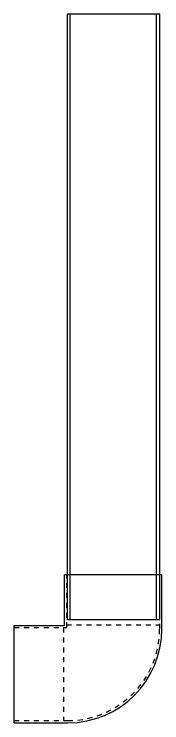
# Model space of a CAD drawing. Header units: inches. Extents: x 1359 to 46357, y -3807 to 191.
# Drawn here: x 46353.72 to 46356.7, y -1950.38 to -1936.08 of the extents above; entities that cross this region are included whole.
import ezdxf

# ---------------------------------------------------------------- set-up
doc = ezdxf.new("R2010")
doc.units = ezdxf.units.IN
doc.header["$MEASUREMENT"] = 0
doc.linetypes.add('DASHED2', pattern=[9.525, 6.35, -3.175])
doc.linetypes.add('HIDDEN', pattern=[0.375, 0.25, -0.125])
for name, color, linetype in [('DASHED', 8, 'DASHED2'), ('DOWNPOUT', 52, 'Continuous'), ('ROOFING', 4, 'Continuous')]:
    doc.layers.add(name, color=color, linetype=linetype)

# ---------------------------------------------------------------- blocks, each defined once
blk = doc.blocks.new('D90-90')
at = {"layer": 'ROOFING', "color": 254}
for p, q in [((-296909.85, -76158.36), (-296964.35, -76158.36)), ((-296909.85, -76158.36), (-296909.85, -76256.86)), ((-297059.35, -76253.36), (-297059.35, -76307.86)), ((-296909.85, -76256.86), (-296960.85, -76256.86)), ((-296960.85, -76256.86), (-296960.85, -76307.86)), ((-297059.35, -76307.86), (-296960.85, -76307.86))]:
    blk.add_line(p, q, dxfattribs=at)
at = {"layer": 'ROOFING', "color": 254, "linetype": 'HIDDEN'}
for p, q in [((-296909.85, -76160.56), (-296964.35, -76160.56)), ((-296959.67, -76254.66), (-296959.67, -76160.56)), ((-297057.15, -76253.36), (-297057.15, -76307.86)), ((-296909.85, -76254.66), (-296963.05, -76254.66)), ((-296963.05, -76254.66), (-296963.05, -76307.86)), ((-296963.05, -76257.5), (-297057.15, -76257.5))]:
    blk.add_line(p, q, dxfattribs=at)
at = {"layer": 'ROOFING', "color": 254}
blk.add_arc((-296964.35, -76253.36), 95, 90, 180, dxfattribs=at)
at = {"layer": 'ROOFING', "color": 254, "linetype": 'HIDDEN'}
blk.add_arc((-296964.35, -76253.36), 92.8, 90, 180, dxfattribs=at)

msp = doc.modelspace()

# ---------------------------------------------------------------- linework, layer by layer
at = {"layer": 'DOWNPOUT', "color": 1, "true_color": 0xfa051e}
msp.add_lwpolyline([(46354.7876, -1936.0813), (46354.7876, -1948.297), (46356.6589, -1948.297), (46356.6589, -1936.0813)], close=True, dxfattribs=at)
for points in [[(46354.8497, -1948.297), (46354.8497, -1936.0813)], [(46356.5967, -1948.297), (46356.5967, -1936.0813)]]:
    msp.add_lwpolyline(points, dxfattribs=at)

# ---------------------------------------------------------------- block references
at = {"layer": 'DASHED', "linetype": 'ByBlock', "xscale": 0.01995468742461526, "yscale": 0.01995468741142759, "zscale": 0.0199546874119991, "rotation": 180}
msp.add_blockref('D90-90', (40428.9763, -3470.0974), dxfattribs=at)

doc.saveas('drawing.dxf')
